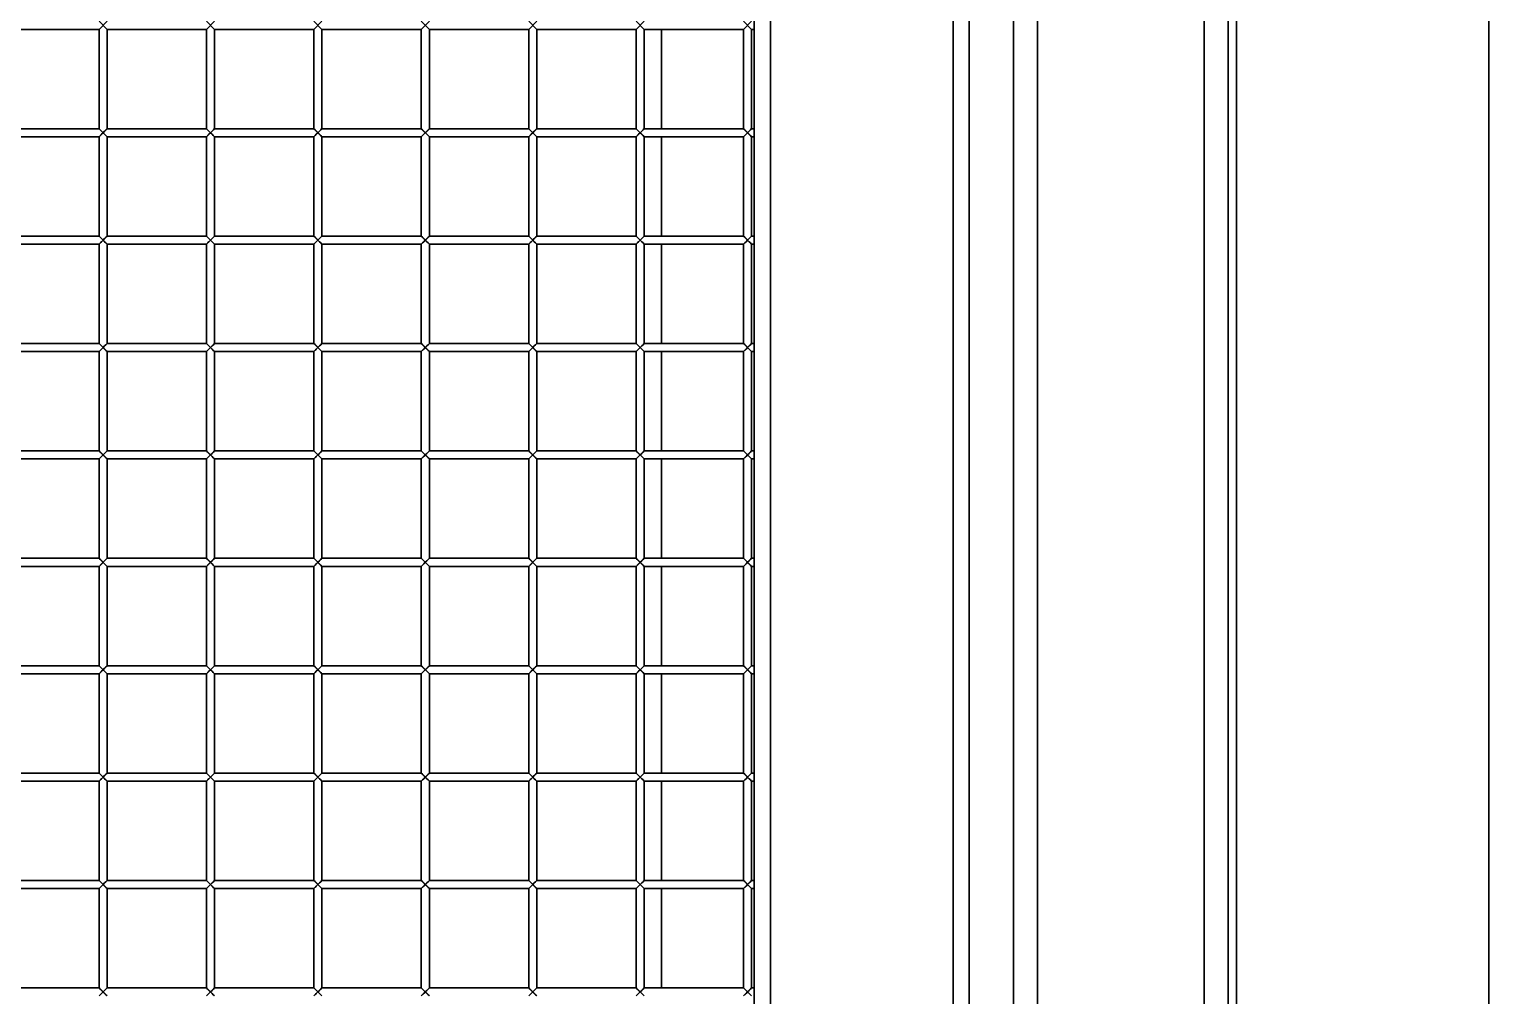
# Model space of a CAD drawing. Header units: millimetres. Extents: x 32496 to 166256, y 3504 to 23939.
# Drawn here: x 46168 to 46712, y 11324 to 11684 of the extents above; entities that cross this region are included whole.
import ezdxf

# ---------------------------------------------------------------- set-up
doc = ezdxf.new("R2010")
doc.units = ezdxf.units.MM
doc.layers.get('0').update_dxf_attribs({"lineweight": 35})

msp = doc.modelspace()

# ---------------------------------------------------------------- linework, layer by layer
at = {"linetype": 'Continuous'}
for p, q in [((46605.64, 10877.575), (46605.64, 13396.575)), ((46614.64, 13396.575), (46614.64, 10877.575)), ((46617.64, 13396.575), (46617.64, 10877.575)), ((46711.64, 13396.575), (46711.64, 10877.575)), ((46438.14, 11759.435), (46438.14, 11134.075)), ((46444.14, 11115.694), (46444.14, 11758.457)), ((46512.14, 11749.575), (46512.14, 11124.575)), ((46518.14, 11124.575), (46518.14, 11749.575)), ((46534.64, 11124.575), (46534.64, 11749.575)), ((46543.64, 11124.575), (46543.64, 11749.575)), ((46194.14, 11687.075), (46197.14, 11684.075)), ((46194.14, 11684.075), (46197.14, 11687.075)), ((46234.14, 11687.075), (46237.14, 11684.075)), ((46234.14, 11684.075), (46237.14, 11687.075)), ((46274.14, 11687.075), (46277.14, 11684.075)), ((46274.14, 11684.075), (46277.14, 11687.075)), ((46314.14, 11687.075), (46317.14, 11684.075)), ((46314.14, 11684.075), (46317.14, 11687.075)), ((46354.14, 11687.075), (46357.14, 11684.075)), ((46354.14, 11684.075), (46357.14, 11687.075)), ((46394.14, 11687.075), (46397.14, 11684.075)), ((46394.14, 11684.075), (46397.14, 11687.075)), ((46434.14, 11687.075), (46437.14, 11684.075)), ((46434.14, 11684.075), (46437.14, 11687.075)), ((46157.14, 11684.075), (46194.14, 11684.075)), ((46194.14, 11684.075), (46194.14, 11647.075)), ((46197.14, 11684.075), (46234.14, 11684.075)), ((46197.14, 11684.075), (46197.14, 11647.075)), ((46234.14, 11684.075), (46234.14, 11647.075)), ((46237.14, 11684.075), (46274.14, 11684.075)), ((46237.14, 11684.075), (46237.14, 11647.075)), ((46274.14, 11684.075), (46274.14, 11647.075)), ((46277.14, 11684.075), (46314.14, 11684.075)), ((46277.14, 11684.075), (46277.14, 11647.075)), ((46314.14, 11684.075), (46314.14, 11647.075)), ((46317.14, 11684.075), (46354.14, 11684.075)), ((46317.14, 11684.075), (46317.14, 11647.075)), ((46354.14, 11684.075), (46354.14, 11647.075)), ((46357.14, 11684.075), (46394.14, 11684.075)), ((46357.14, 11684.075), (46357.14, 11647.075)), ((46394.14, 11684.075), (46394.14, 11647.075)), ((46397.14, 11684.075), (46434.14, 11684.075)), ((46397.14, 11684.075), (46397.14, 11647.075)), ((46403.64, 11647.075), (46403.64, 11684.075)), ((46434.14, 11684.075), (46434.14, 11647.075)), ((46437.14, 11684.075), (46438.14, 11684.075)), ((46437.14, 11684.075), (46437.14, 11647.075)), ((46157.14, 11647.075), (46194.14, 11647.075)), ((46157.14, 11644.075), (46194.14, 11644.075)), ((46194.14, 11647.075), (46197.14, 11644.075)), ((46194.14, 11644.075), (46197.14, 11647.075)), ((46194.14, 11644.075), (46194.14, 11607.075)), ((46197.14, 11647.075), (46234.14, 11647.075)), ((46197.14, 11644.075), (46234.14, 11644.075)), ((46197.14, 11644.075), (46197.14, 11607.075)), ((46234.14, 11647.075), (46237.14, 11644.075)), ((46234.14, 11644.075), (46237.14, 11647.075)), ((46234.14, 11644.075), (46234.14, 11607.075)), ((46237.14, 11647.075), (46274.14, 11647.075)), ((46237.14, 11644.075), (46274.14, 11644.075)), ((46237.14, 11644.075), (46237.14, 11607.075)), ((46274.14, 11647.075), (46277.14, 11644.075)), ((46274.14, 11644.075), (46277.14, 11647.075)), ((46274.14, 11644.075), (46274.14, 11607.075)), ((46277.14, 11647.075), (46314.14, 11647.075)), ((46277.14, 11644.075), (46314.14, 11644.075)), ((46277.14, 11644.075), (46277.14, 11607.075)), ((46314.14, 11647.075), (46317.14, 11644.075)), ((46314.14, 11644.075), (46317.14, 11647.075)), ((46314.14, 11644.075), (46314.14, 11607.075)), ((46317.14, 11647.075), (46354.14, 11647.075)), ((46317.14, 11644.075), (46354.14, 11644.075)), ((46317.14, 11644.075), (46317.14, 11607.075)), ((46354.14, 11647.075), (46357.14, 11644.075)), ((46354.14, 11644.075), (46357.14, 11647.075)), ((46354.14, 11644.075), (46354.14, 11607.075)), ((46357.14, 11647.075), (46394.14, 11647.075)), ((46357.14, 11644.075), (46394.14, 11644.075)), ((46357.14, 11644.075), (46357.14, 11607.075)), ((46394.14, 11647.075), (46397.14, 11644.075)), ((46394.14, 11644.075), (46397.14, 11647.075)), ((46394.14, 11644.075), (46394.14, 11607.075)), ((46397.14, 11647.075), (46434.14, 11647.075)), ((46397.14, 11644.075), (46434.14, 11644.075)), ((46397.14, 11644.075), (46397.14, 11607.075)), ((46403.64, 11607.075), (46403.64, 11644.075)), ((46434.14, 11647.075), (46437.14, 11644.075)), ((46434.14, 11644.075), (46437.14, 11647.075)), ((46434.14, 11644.075), (46434.14, 11607.075)), ((46437.14, 11647.075), (46438.14, 11647.075)), ((46437.14, 11644.075), (46438.14, 11644.075)), ((46437.14, 11644.075), (46437.14, 11607.075)), ((46157.14, 11607.075), (46194.14, 11607.075)), ((46157.14, 11604.075), (46194.14, 11604.075)), ((46194.14, 11607.075), (46197.14, 11604.075)), ((46194.14, 11604.075), (46197.14, 11607.075)), ((46194.14, 11604.075), (46194.14, 11567.075)), ((46197.14, 11607.075), (46234.14, 11607.075)), ((46197.14, 11604.075), (46234.14, 11604.075)), ((46197.14, 11604.075), (46197.14, 11567.075)), ((46234.14, 11607.075), (46237.14, 11604.075)), ((46234.14, 11604.075), (46237.14, 11607.075)), ((46234.14, 11604.075), (46234.14, 11567.075)), ((46237.14, 11607.075), (46274.14, 11607.075)), ((46237.14, 11604.075), (46274.14, 11604.075)), ((46237.14, 11604.075), (46237.14, 11567.075)), ((46274.14, 11607.075), (46277.14, 11604.075)), ((46274.14, 11604.075), (46277.14, 11607.075)), ((46274.14, 11604.075), (46274.14, 11567.075)), ((46277.14, 11607.075), (46314.14, 11607.075)), ((46277.14, 11604.075), (46314.14, 11604.075)), ((46277.14, 11604.075), (46277.14, 11567.075)), ((46314.14, 11607.075), (46317.14, 11604.075)), ((46314.14, 11604.075), (46317.14, 11607.075)), ((46314.14, 11604.075), (46314.14, 11567.075)), ((46317.14, 11607.075), (46354.14, 11607.075)), ((46317.14, 11604.075), (46354.14, 11604.075)), ((46317.14, 11604.075), (46317.14, 11567.075)), ((46354.14, 11607.075), (46357.14, 11604.075)), ((46354.14, 11604.075), (46357.14, 11607.075)), ((46354.14, 11604.075), (46354.14, 11567.075)), ((46357.14, 11607.075), (46394.14, 11607.075)), ((46357.14, 11604.075), (46394.14, 11604.075)), ((46357.14, 11604.075), (46357.14, 11567.075)), ((46394.14, 11607.075), (46397.14, 11604.075)), ((46394.14, 11604.075), (46397.14, 11607.075)), ((46394.14, 11604.075), (46394.14, 11567.075)), ((46397.14, 11607.075), (46434.14, 11607.075)), ((46397.14, 11604.075), (46434.14, 11604.075)), ((46397.14, 11604.075), (46397.14, 11567.075)), ((46403.64, 11567.075), (46403.64, 11604.075)), ((46434.14, 11607.075), (46437.14, 11604.075)), ((46434.14, 11604.075), (46437.14, 11607.075)), ((46434.14, 11604.075), (46434.14, 11567.075)), ((46437.14, 11607.075), (46438.14, 11607.075)), ((46437.14, 11604.075), (46438.14, 11604.075)), ((46437.14, 11604.075), (46437.14, 11567.075)), ((46157.14, 11567.075), (46194.14, 11567.075)), ((46194.14, 11567.075), (46197.14, 11564.075)), ((46194.14, 11564.075), (46197.14, 11567.075)), ((46197.14, 11567.075), (46234.14, 11567.075)), ((46234.14, 11567.075), (46237.14, 11564.075)), ((46234.14, 11564.075), (46237.14, 11567.075)), ((46237.14, 11567.075), (46274.14, 11567.075)), ((46274.14, 11567.075), (46277.14, 11564.075)), ((46274.14, 11564.075), (46277.14, 11567.075)), ((46277.14, 11567.075), (46314.14, 11567.075)), ((46314.14, 11567.075), (46317.14, 11564.075)), ((46314.14, 11564.075), (46317.14, 11567.075)), ((46317.14, 11567.075), (46354.14, 11567.075)), ((46354.14, 11567.075), (46357.14, 11564.075)), ((46354.14, 11564.075), (46357.14, 11567.075)), ((46357.14, 11567.075), (46394.14, 11567.075)), ((46394.14, 11567.075), (46397.14, 11564.075)), ((46394.14, 11564.075), (46397.14, 11567.075)), ((46397.14, 11567.075), (46434.14, 11567.075)), ((46434.14, 11567.075), (46437.14, 11564.075)), ((46434.14, 11564.075), (46437.14, 11567.075)), ((46437.14, 11567.075), (46438.14, 11567.075)), ((46157.14, 11564.075), (46194.14, 11564.075)), ((46194.14, 11564.075), (46194.14, 11527.075)), ((46197.14, 11564.075), (46234.14, 11564.075)), ((46197.14, 11564.075), (46197.14, 11527.075)), ((46234.14, 11564.075), (46234.14, 11527.075)), ((46237.14, 11564.075), (46274.14, 11564.075)), ((46237.14, 11564.075), (46237.14, 11527.075)), ((46274.14, 11564.075), (46274.14, 11527.075)), ((46277.14, 11564.075), (46314.14, 11564.075)), ((46277.14, 11564.075), (46277.14, 11527.075)), ((46314.14, 11564.075), (46314.14, 11527.075)), ((46317.14, 11564.075), (46354.14, 11564.075)), ((46317.14, 11564.075), (46317.14, 11527.075)), ((46354.14, 11564.075), (46354.14, 11527.075)), ((46357.14, 11564.075), (46394.14, 11564.075)), ((46357.14, 11564.075), (46357.14, 11527.075)), ((46394.14, 11564.075), (46394.14, 11527.075)), ((46397.14, 11564.075), (46434.14, 11564.075)), ((46397.14, 11564.075), (46397.14, 11527.075)), ((46403.64, 11527.075), (46403.64, 11564.075)), ((46434.14, 11564.075), (46434.14, 11527.075)), ((46437.14, 11564.075), (46438.14, 11564.075)), ((46437.14, 11564.075), (46437.14, 11527.075)), ((46157.14, 11527.075), (46194.14, 11527.075)), ((46157.14, 11524.075), (46194.14, 11524.075)), ((46194.14, 11527.075), (46197.14, 11524.075)), ((46194.14, 11524.075), (46197.14, 11527.075)), ((46194.14, 11524.075), (46194.14, 11487.075)), ((46197.14, 11527.075), (46234.14, 11527.075)), ((46197.14, 11524.075), (46234.14, 11524.075)), ((46197.14, 11524.075), (46197.14, 11487.075)), ((46234.14, 11527.075), (46237.14, 11524.075)), ((46234.14, 11524.075), (46237.14, 11527.075)), ((46234.14, 11524.075), (46234.14, 11487.075)), ((46237.14, 11527.075), (46274.14, 11527.075)), ((46237.14, 11524.075), (46274.14, 11524.075)), ((46237.14, 11524.075), (46237.14, 11487.075)), ((46274.14, 11527.075), (46277.14, 11524.075)), ((46274.14, 11524.075), (46277.14, 11527.075)), ((46274.14, 11524.075), (46274.14, 11487.075)), ((46277.14, 11527.075), (46314.14, 11527.075)), ((46277.14, 11524.075), (46314.14, 11524.075)), ((46277.14, 11524.075), (46277.14, 11487.075)), ((46314.14, 11527.075), (46317.14, 11524.075)), ((46314.14, 11524.075), (46317.14, 11527.075)), ((46314.14, 11524.075), (46314.14, 11487.075)), ((46317.14, 11527.075), (46354.14, 11527.075)), ((46317.14, 11524.075), (46354.14, 11524.075)), ((46317.14, 11524.075), (46317.14, 11487.075)), ((46354.14, 11527.075), (46357.14, 11524.075)), ((46354.14, 11524.075), (46357.14, 11527.075)), ((46354.14, 11524.075), (46354.14, 11487.075)), ((46357.14, 11527.075), (46394.14, 11527.075)), ((46357.14, 11524.075), (46394.14, 11524.075)), ((46357.14, 11524.075), (46357.14, 11487.075)), ((46394.14, 11527.075), (46397.14, 11524.075)), ((46394.14, 11524.075), (46397.14, 11527.075)), ((46394.14, 11524.075), (46394.14, 11487.075)), ((46397.14, 11527.075), (46434.14, 11527.075)), ((46397.14, 11524.075), (46434.14, 11524.075)), ((46397.14, 11524.075), (46397.14, 11487.075)), ((46403.64, 11487.075), (46403.64, 11524.075)), ((46434.14, 11527.075), (46437.14, 11524.075)), ((46434.14, 11524.075), (46437.14, 11527.075)), ((46434.14, 11524.075), (46434.14, 11487.075)), ((46437.14, 11527.075), (46438.14, 11527.075)), ((46437.14, 11524.075), (46438.14, 11524.075)), ((46437.14, 11524.075), (46437.14, 11487.075)), ((46157.14, 11487.075), (46194.14, 11487.075)), ((46194.14, 11487.075), (46197.14, 11484.075)), ((46194.14, 11484.075), (46197.14, 11487.075)), ((46197.14, 11487.075), (46234.14, 11487.075)), ((46234.14, 11487.075), (46237.14, 11484.075)), ((46234.14, 11484.075), (46237.14, 11487.075)), ((46237.14, 11487.075), (46274.14, 11487.075)), ((46274.14, 11487.075), (46277.14, 11484.075)), ((46274.14, 11484.075), (46277.14, 11487.075)), ((46277.14, 11487.075), (46314.14, 11487.075)), ((46314.14, 11487.075), (46317.14, 11484.075)), ((46314.14, 11484.075), (46317.14, 11487.075)), ((46317.14, 11487.075), (46354.14, 11487.075)), ((46354.14, 11487.075), (46357.14, 11484.075)), ((46354.14, 11484.075), (46357.14, 11487.075)), ((46357.14, 11487.075), (46394.14, 11487.075)), ((46394.14, 11487.075), (46397.14, 11484.075)), ((46394.14, 11484.075), (46397.14, 11487.075)), ((46397.14, 11487.075), (46434.14, 11487.075)), ((46434.14, 11487.075), (46437.14, 11484.075)), ((46434.14, 11484.075), (46437.14, 11487.075)), ((46437.14, 11487.075), (46438.14, 11487.075)), ((46157.14, 11484.075), (46194.14, 11484.075)), ((46194.14, 11484.075), (46194.14, 11447.075)), ((46197.14, 11484.075), (46234.14, 11484.075)), ((46197.14, 11484.075), (46197.14, 11447.075)), ((46234.14, 11484.075), (46234.14, 11447.075)), ((46237.14, 11484.075), (46274.14, 11484.075)), ((46237.14, 11484.075), (46237.14, 11447.075)), ((46274.14, 11484.075), (46274.14, 11447.075)), ((46277.14, 11484.075), (46314.14, 11484.075)), ((46277.14, 11484.075), (46277.14, 11447.075)), ((46314.14, 11484.075), (46314.14, 11447.075)), ((46317.14, 11484.075), (46354.14, 11484.075)), ((46317.14, 11484.075), (46317.14, 11447.075)), ((46354.14, 11484.075), (46354.14, 11447.075)), ((46357.14, 11484.075), (46394.14, 11484.075)), ((46357.14, 11484.075), (46357.14, 11447.075)), ((46394.14, 11484.075), (46394.14, 11447.075)), ((46397.14, 11484.075), (46434.14, 11484.075)), ((46397.14, 11484.075), (46397.14, 11447.075)), ((46403.64, 11447.075), (46403.64, 11484.075)), ((46434.14, 11484.075), (46434.14, 11447.075)), ((46437.14, 11484.075), (46438.14, 11484.075)), ((46437.14, 11484.075), (46437.14, 11447.075)), ((46157.14, 11447.075), (46194.14, 11447.075)), ((46194.14, 11447.075), (46197.14, 11444.075)), ((46194.14, 11444.075), (46197.14, 11447.075)), ((46197.14, 11447.075), (46234.14, 11447.075)), ((46234.14, 11447.075), (46237.14, 11444.075)), ((46234.14, 11444.075), (46237.14, 11447.075)), ((46237.14, 11447.075), (46274.14, 11447.075)), ((46274.14, 11447.075), (46277.14, 11444.075)), ((46274.14, 11444.075), (46277.14, 11447.075)), ((46277.14, 11447.075), (46314.14, 11447.075)), ((46314.14, 11447.075), (46317.14, 11444.075)), ((46314.14, 11444.075), (46317.14, 11447.075)), ((46317.14, 11447.075), (46354.14, 11447.075)), ((46354.14, 11447.075), (46357.14, 11444.075)), ((46354.14, 11444.075), (46357.14, 11447.075)), ((46357.14, 11447.075), (46394.14, 11447.075)), ((46394.14, 11447.075), (46397.14, 11444.075)), ((46394.14, 11444.075), (46397.14, 11447.075)), ((46397.14, 11447.075), (46434.14, 11447.075)), ((46434.14, 11447.075), (46437.14, 11444.075)), ((46434.14, 11444.075), (46437.14, 11447.075)), ((46437.14, 11447.075), (46438.14, 11447.075)), ((46157.14, 11444.075), (46194.14, 11444.075)), ((46194.14, 11444.075), (46194.14, 11407.075)), ((46197.14, 11444.075), (46234.14, 11444.075)), ((46197.14, 11444.075), (46197.14, 11407.075)), ((46234.14, 11444.075), (46234.14, 11407.075)), ((46237.14, 11444.075), (46274.14, 11444.075)), ((46237.14, 11444.075), (46237.14, 11407.075)), ((46274.14, 11444.075), (46274.14, 11407.075)), ((46277.14, 11444.075), (46314.14, 11444.075)), ((46277.14, 11444.075), (46277.14, 11407.075)), ((46314.14, 11444.075), (46314.14, 11407.075)), ((46317.14, 11444.075), (46354.14, 11444.075)), ((46317.14, 11444.075), (46317.14, 11407.075)), ((46354.14, 11444.075), (46354.14, 11407.075)), ((46357.14, 11444.075), (46394.14, 11444.075)), ((46357.14, 11444.075), (46357.14, 11407.075)), ((46394.14, 11444.075), (46394.14, 11407.075)), ((46397.14, 11444.075), (46434.14, 11444.075)), ((46397.14, 11444.075), (46397.14, 11407.075)), ((46403.64, 11407.075), (46403.64, 11444.075)), ((46434.14, 11444.075), (46434.14, 11407.075)), ((46437.14, 11444.075), (46438.14, 11444.075)), ((46437.14, 11444.075), (46437.14, 11407.075)), ((46157.14, 11407.075), (46194.14, 11407.075)), ((46157.14, 11404.075), (46194.14, 11404.075)), ((46194.14, 11407.075), (46197.14, 11404.075)), ((46194.14, 11404.075), (46197.14, 11407.075)), ((46194.14, 11404.075), (46194.14, 11367.075)), ((46197.14, 11407.075), (46234.14, 11407.075)), ((46197.14, 11404.075), (46234.14, 11404.075)), ((46197.14, 11404.075), (46197.14, 11367.075)), ((46234.14, 11407.075), (46237.14, 11404.075)), ((46234.14, 11404.075), (46237.14, 11407.075)), ((46234.14, 11404.075), (46234.14, 11367.075)), ((46237.14, 11407.075), (46274.14, 11407.075)), ((46237.14, 11404.075), (46274.14, 11404.075)), ((46237.14, 11404.075), (46237.14, 11367.075)), ((46274.14, 11407.075), (46277.14, 11404.075)), ((46274.14, 11404.075), (46277.14, 11407.075)), ((46274.14, 11404.075), (46274.14, 11367.075)), ((46277.14, 11407.075), (46314.14, 11407.075)), ((46277.14, 11404.075), (46314.14, 11404.075)), ((46277.14, 11404.075), (46277.14, 11367.075)), ((46314.14, 11407.075), (46317.14, 11404.075)), ((46314.14, 11404.075), (46317.14, 11407.075)), ((46314.14, 11404.075), (46314.14, 11367.075)), ((46317.14, 11407.075), (46354.14, 11407.075)), ((46317.14, 11404.075), (46354.14, 11404.075)), ((46317.14, 11404.075), (46317.14, 11367.075)), ((46354.14, 11407.075), (46357.14, 11404.075)), ((46354.14, 11404.075), (46357.14, 11407.075)), ((46354.14, 11404.075), (46354.14, 11367.075)), ((46357.14, 11407.075), (46394.14, 11407.075)), ((46357.14, 11404.075), (46394.14, 11404.075)), ((46357.14, 11404.075), (46357.14, 11367.075)), ((46394.14, 11407.075), (46397.14, 11404.075)), ((46394.14, 11404.075), (46397.14, 11407.075)), ((46394.14, 11404.075), (46394.14, 11367.075)), ((46397.14, 11407.075), (46434.14, 11407.075)), ((46397.14, 11404.075), (46434.14, 11404.075)), ((46397.14, 11404.075), (46397.14, 11367.075)), ((46403.64, 11367.075), (46403.64, 11404.075)), ((46434.14, 11407.075), (46437.14, 11404.075)), ((46434.14, 11404.075), (46437.14, 11407.075)), ((46434.14, 11404.075), (46434.14, 11367.075)), ((46437.14, 11407.075), (46438.14, 11407.075)), ((46437.14, 11404.075), (46438.14, 11404.075)), ((46437.14, 11404.075), (46437.14, 11367.075)), ((46157.14, 11367.075), (46194.14, 11367.075)), ((46194.14, 11367.075), (46197.14, 11364.075)), ((46194.14, 11364.075), (46197.14, 11367.075)), ((46197.14, 11367.075), (46234.14, 11367.075)), ((46234.14, 11367.075), (46237.14, 11364.075)), ((46234.14, 11364.075), (46237.14, 11367.075)), ((46237.14, 11367.075), (46274.14, 11367.075)), ((46274.14, 11367.075), (46277.14, 11364.075)), ((46274.14, 11364.075), (46277.14, 11367.075)), ((46277.14, 11367.075), (46314.14, 11367.075)), ((46314.14, 11367.075), (46317.14, 11364.075)), ((46314.14, 11364.075), (46317.14, 11367.075)), ((46317.14, 11367.075), (46354.14, 11367.075)), ((46354.14, 11367.075), (46357.14, 11364.075)), ((46354.14, 11364.075), (46357.14, 11367.075)), ((46357.14, 11367.075), (46394.14, 11367.075)), ((46394.14, 11367.075), (46397.14, 11364.075)), ((46394.14, 11364.075), (46397.14, 11367.075)), ((46397.14, 11367.075), (46434.14, 11367.075)), ((46434.14, 11367.075), (46437.14, 11364.075)), ((46434.14, 11364.075), (46437.14, 11367.075)), ((46437.14, 11367.075), (46438.14, 11367.075)), ((46157.14, 11364.075), (46194.14, 11364.075)), ((46194.14, 11364.075), (46194.14, 11327.075)), ((46197.14, 11364.075), (46234.14, 11364.075)), ((46197.14, 11364.075), (46197.14, 11327.075)), ((46234.14, 11364.075), (46234.14, 11327.075)), ((46237.14, 11364.075), (46274.14, 11364.075)), ((46237.14, 11364.075), (46237.14, 11327.075)), ((46274.14, 11364.075), (46274.14, 11327.075)), ((46277.14, 11364.075), (46314.14, 11364.075)), ((46277.14, 11364.075), (46277.14, 11327.075)), ((46314.14, 11364.075), (46314.14, 11327.075)), ((46317.14, 11364.075), (46354.14, 11364.075)), ((46317.14, 11364.075), (46317.14, 11327.075)), ((46354.14, 11364.075), (46354.14, 11327.075)), ((46357.14, 11364.075), (46394.14, 11364.075)), ((46357.14, 11364.075), (46357.14, 11327.075)), ((46394.14, 11364.075), (46394.14, 11327.075)), ((46397.14, 11364.075), (46434.14, 11364.075)), ((46397.14, 11364.075), (46397.14, 11327.075)), ((46403.64, 11327.075), (46403.64, 11364.075)), ((46434.14, 11364.075), (46434.14, 11327.075)), ((46437.14, 11364.075), (46438.14, 11364.075)), ((46437.14, 11364.075), (46437.14, 11327.075)), ((46157.14, 11327.075), (46194.14, 11327.075)), ((46194.14, 11327.075), (46197.14, 11324.075)), ((46194.14, 11324.075), (46197.14, 11327.075)), ((46197.14, 11327.075), (46234.14, 11327.075)), ((46234.14, 11327.075), (46237.14, 11324.075)), ((46234.14, 11324.075), (46237.14, 11327.075)), ((46237.14, 11327.075), (46274.14, 11327.075)), ((46274.14, 11327.075), (46277.14, 11324.075)), ((46274.14, 11324.075), (46277.14, 11327.075)), ((46277.14, 11327.075), (46314.14, 11327.075)), ((46314.14, 11327.075), (46317.14, 11324.075)), ((46314.14, 11324.075), (46317.14, 11327.075)), ((46317.14, 11327.075), (46354.14, 11327.075)), ((46354.14, 11327.075), (46357.14, 11324.075)), ((46354.14, 11324.075), (46357.14, 11327.075)), ((46357.14, 11327.075), (46394.14, 11327.075)), ((46394.14, 11327.075), (46397.14, 11324.075)), ((46394.14, 11324.075), (46397.14, 11327.075)), ((46397.14, 11327.075), (46434.14, 11327.075)), ((46434.14, 11327.075), (46437.14, 11324.075)), ((46434.14, 11324.075), (46437.14, 11327.075)), ((46437.14, 11327.075), (46438.14, 11327.075))]:
    msp.add_line(p, q, dxfattribs=at)
for points in [[(46194.14, 11647.075), (46194.57, 11646.645), (46195.06, 11646.155), (46196.229, 11644.986)], [(46195.64, 11645.575), (46195.049, 11644.985), (46194.579, 11644.515)], [(46195.64, 11645.575), (46196.227, 11646.162), (46196.702, 11646.638), (46197.025, 11646.961)], [(46197.024, 11644.192), (46196.701, 11644.514), (46196.229, 11644.986)], [(46234.14, 11647.075), (46234.57, 11646.645), (46235.06, 11646.155), (46236.229, 11644.986)], [(46235.64, 11645.575), (46235.049, 11644.985), (46234.579, 11644.515)], [(46235.64, 11645.575), (46236.227, 11646.162), (46236.702, 11646.638), (46237.025, 11646.961)], [(46237.024, 11644.192), (46236.701, 11644.514), (46236.229, 11644.986)], [(46274.14, 11647.075), (46274.57, 11646.645), (46275.06, 11646.155), (46276.229, 11644.986)], [(46275.64, 11645.575), (46275.049, 11644.985), (46274.579, 11644.515)], [(46275.64, 11645.575), (46276.227, 11646.162), (46276.702, 11646.638), (46277.025, 11646.961)], [(46277.024, 11644.192), (46276.701, 11644.514), (46276.229, 11644.986)], [(46314.14, 11647.075), (46314.57, 11646.645), (46315.06, 11646.155), (46316.229, 11644.986)], [(46315.64, 11645.575), (46315.049, 11644.985), (46314.579, 11644.515)], [(46315.64, 11645.575), (46316.227, 11646.162), (46316.702, 11646.638), (46317.025, 11646.961)], [(46317.024, 11644.192), (46316.701, 11644.514), (46316.229, 11644.986)], [(46354.14, 11647.075), (46354.57, 11646.645), (46355.06, 11646.155), (46356.229, 11644.986)], [(46355.64, 11645.575), (46355.049, 11644.985), (46354.579, 11644.515)], [(46355.64, 11645.575), (46356.227, 11646.162), (46356.702, 11646.638), (46357.025, 11646.961)], [(46357.024, 11644.192), (46356.701, 11644.514), (46356.229, 11644.986)], [(46394.14, 11647.075), (46394.57, 11646.645), (46395.06, 11646.155), (46396.229, 11644.986)], [(46395.64, 11645.575), (46395.049, 11644.985), (46394.579, 11644.515)], [(46395.64, 11645.575), (46396.227, 11646.162), (46396.702, 11646.638), (46397.025, 11646.961)], [(46397.024, 11644.192), (46396.701, 11644.514), (46396.229, 11644.986)], [(46434.14, 11647.075), (46434.57, 11646.645), (46435.06, 11646.155), (46436.229, 11644.986)], [(46435.64, 11645.575), (46435.049, 11644.985), (46434.579, 11644.515)], [(46435.64, 11645.575), (46436.227, 11646.162), (46436.702, 11646.638), (46437.025, 11646.961)], [(46437.024, 11644.192), (46436.701, 11644.514), (46436.229, 11644.986)], [(46194.14, 11607.075), (46194.57, 11606.645), (46195.06, 11606.155), (46196.229, 11604.986)], [(46195.64, 11605.575), (46195.049, 11604.985), (46194.579, 11604.515)], [(46195.64, 11605.575), (46196.227, 11606.162), (46196.702, 11606.638), (46197.025, 11606.961)], [(46197.024, 11604.192), (46196.701, 11604.514), (46196.229, 11604.986)], [(46234.14, 11607.075), (46234.57, 11606.645), (46235.06, 11606.155), (46236.229, 11604.986)], [(46235.64, 11605.575), (46235.049, 11604.985), (46234.579, 11604.515)], [(46235.64, 11605.575), (46236.227, 11606.162), (46236.702, 11606.638), (46237.025, 11606.961)], [(46237.024, 11604.192), (46236.701, 11604.514), (46236.229, 11604.986)], [(46274.14, 11607.075), (46274.57, 11606.645), (46275.06, 11606.155), (46276.229, 11604.986)], [(46275.64, 11605.575), (46275.049, 11604.985), (46274.579, 11604.515)], [(46275.64, 11605.575), (46276.227, 11606.162), (46276.702, 11606.638), (46277.025, 11606.961)], [(46277.024, 11604.192), (46276.701, 11604.514), (46276.229, 11604.986)], [(46314.14, 11607.075), (46314.57, 11606.645), (46315.06, 11606.155), (46316.229, 11604.986)], [(46315.64, 11605.575), (46315.049, 11604.985), (46314.579, 11604.515)], [(46315.64, 11605.575), (46316.227, 11606.162), (46316.702, 11606.638), (46317.025, 11606.961)], [(46317.024, 11604.192), (46316.701, 11604.514), (46316.229, 11604.986)], [(46354.14, 11607.075), (46354.57, 11606.645), (46355.06, 11606.155), (46356.229, 11604.986)], [(46355.64, 11605.575), (46355.049, 11604.985), (46354.579, 11604.515)], [(46355.64, 11605.575), (46356.227, 11606.162), (46356.702, 11606.638), (46357.025, 11606.961)], [(46357.024, 11604.192), (46356.701, 11604.514), (46356.229, 11604.986)], [(46394.14, 11607.075), (46394.57, 11606.645), (46395.06, 11606.155), (46396.229, 11604.986)], [(46395.64, 11605.575), (46395.049, 11604.985), (46394.579, 11604.515)], [(46395.64, 11605.575), (46396.227, 11606.162), (46396.702, 11606.638), (46397.025, 11606.961)], [(46397.024, 11604.192), (46396.701, 11604.514), (46396.229, 11604.986)], [(46434.14, 11607.075), (46434.57, 11606.645), (46435.06, 11606.155), (46436.229, 11604.986)], [(46435.64, 11605.575), (46435.049, 11604.985), (46434.579, 11604.515)], [(46435.64, 11605.575), (46436.227, 11606.162), (46436.702, 11606.638), (46437.025, 11606.961)], [(46437.024, 11604.192), (46436.701, 11604.514), (46436.229, 11604.986)], [(46194.14, 11567.075), (46194.57, 11566.645), (46195.06, 11566.155), (46196.229, 11564.986)], [(46195.64, 11565.575), (46196.227, 11566.162), (46196.702, 11566.638), (46197.025, 11566.961)], [(46234.14, 11567.075), (46234.57, 11566.645), (46235.06, 11566.155), (46236.229, 11564.986)], [(46235.64, 11565.575), (46236.227, 11566.162), (46236.702, 11566.638), (46237.025, 11566.961)], [(46274.14, 11567.075), (46274.57, 11566.645), (46275.06, 11566.155), (46276.229, 11564.986)], [(46275.64, 11565.575), (46276.227, 11566.162), (46276.702, 11566.638), (46277.025, 11566.961)], [(46314.14, 11567.075), (46314.57, 11566.645), (46315.06, 11566.155), (46316.229, 11564.986)], [(46315.64, 11565.575), (46316.227, 11566.162), (46316.702, 11566.638), (46317.025, 11566.961)], [(46354.14, 11567.075), (46354.57, 11566.645), (46355.06, 11566.155), (46356.229, 11564.986)], [(46355.64, 11565.575), (46356.227, 11566.162), (46356.702, 11566.638), (46357.025, 11566.961)], [(46394.14, 11567.075), (46394.57, 11566.645), (46395.06, 11566.155), (46396.229, 11564.986)], [(46395.64, 11565.575), (46396.227, 11566.162), (46396.702, 11566.638), (46397.025, 11566.961)], [(46434.14, 11567.075), (46434.57, 11566.645), (46435.06, 11566.155), (46436.229, 11564.986)], [(46435.64, 11565.575), (46436.227, 11566.162), (46436.702, 11566.638), (46437.025, 11566.961)], [(46195.64, 11565.575), (46195.049, 11564.985), (46194.579, 11564.515)], [(46197.024, 11564.192), (46196.701, 11564.514), (46196.229, 11564.986)], [(46235.64, 11565.575), (46235.049, 11564.985), (46234.579, 11564.515)], [(46237.024, 11564.192), (46236.701, 11564.514), (46236.229, 11564.986)], [(46275.64, 11565.575), (46275.049, 11564.985), (46274.579, 11564.515)], [(46277.024, 11564.192), (46276.701, 11564.514), (46276.229, 11564.986)], [(46315.64, 11565.575), (46315.049, 11564.985), (46314.579, 11564.515)], [(46317.024, 11564.192), (46316.701, 11564.514), (46316.229, 11564.986)], [(46355.64, 11565.575), (46355.049, 11564.985), (46354.579, 11564.515)], [(46357.024, 11564.192), (46356.701, 11564.514), (46356.229, 11564.986)], [(46395.64, 11565.575), (46395.049, 11564.985), (46394.579, 11564.515)], [(46397.024, 11564.192), (46396.701, 11564.514), (46396.229, 11564.986)], [(46435.64, 11565.575), (46435.049, 11564.985), (46434.579, 11564.515)], [(46437.024, 11564.192), (46436.701, 11564.514), (46436.229, 11564.986)], [(46194.14, 11527.075), (46194.57, 11526.645), (46195.06, 11526.155), (46196.229, 11524.986)], [(46195.64, 11525.575), (46195.049, 11524.985), (46194.579, 11524.515)], [(46195.64, 11525.575), (46196.227, 11526.162), (46196.702, 11526.638), (46197.025, 11526.961)], [(46197.024, 11524.192), (46196.701, 11524.514), (46196.229, 11524.986)], [(46234.14, 11527.075), (46234.57, 11526.645), (46235.06, 11526.155), (46236.229, 11524.986)], [(46235.64, 11525.575), (46235.049, 11524.985), (46234.579, 11524.515)], [(46235.64, 11525.575), (46236.227, 11526.162), (46236.702, 11526.638), (46237.025, 11526.961)], [(46237.024, 11524.192), (46236.701, 11524.514), (46236.229, 11524.986)], [(46274.14, 11527.075), (46274.57, 11526.645), (46275.06, 11526.155), (46276.229, 11524.986)], [(46275.64, 11525.575), (46275.049, 11524.985), (46274.579, 11524.515)], [(46275.64, 11525.575), (46276.227, 11526.162), (46276.702, 11526.638), (46277.025, 11526.961)], [(46277.024, 11524.192), (46276.701, 11524.514), (46276.229, 11524.986)], [(46314.14, 11527.075), (46314.57, 11526.645), (46315.06, 11526.155), (46316.229, 11524.986)], [(46315.64, 11525.575), (46315.049, 11524.985), (46314.579, 11524.515)], [(46315.64, 11525.575), (46316.227, 11526.162), (46316.702, 11526.638), (46317.025, 11526.961)], [(46317.024, 11524.192), (46316.701, 11524.514), (46316.229, 11524.986)], [(46354.14, 11527.075), (46354.57, 11526.645), (46355.06, 11526.155), (46356.229, 11524.986)], [(46355.64, 11525.575), (46355.049, 11524.985), (46354.579, 11524.515)], [(46355.64, 11525.575), (46356.227, 11526.162), (46356.702, 11526.638), (46357.025, 11526.961)], [(46357.024, 11524.192), (46356.701, 11524.514), (46356.229, 11524.986)], [(46394.14, 11527.075), (46394.57, 11526.645), (46395.06, 11526.155), (46396.229, 11524.986)], [(46395.64, 11525.575), (46395.049, 11524.985), (46394.579, 11524.515)], [(46395.64, 11525.575), (46396.227, 11526.162), (46396.702, 11526.638), (46397.025, 11526.961)], [(46397.024, 11524.192), (46396.701, 11524.514), (46396.229, 11524.986)], [(46434.14, 11527.075), (46434.57, 11526.645), (46435.06, 11526.155), (46436.229, 11524.986)], [(46435.64, 11525.575), (46435.049, 11524.985), (46434.579, 11524.515)], [(46435.64, 11525.575), (46436.227, 11526.162), (46436.702, 11526.638), (46437.025, 11526.961)], [(46437.024, 11524.192), (46436.701, 11524.514), (46436.229, 11524.986)], [(46194.14, 11487.075), (46194.57, 11486.645), (46195.06, 11486.155), (46196.229, 11484.986)], [(46195.64, 11485.575), (46195.049, 11484.985), (46194.579, 11484.515)], [(46195.64, 11485.575), (46196.227, 11486.162), (46196.702, 11486.638), (46197.025, 11486.961)], [(46197.024, 11484.192), (46196.701, 11484.514), (46196.229, 11484.986)], [(46234.14, 11487.075), (46234.57, 11486.645), (46235.06, 11486.155), (46236.229, 11484.986)], [(46235.64, 11485.575), (46235.049, 11484.985), (46234.579, 11484.515)], [(46235.64, 11485.575), (46236.227, 11486.162), (46236.702, 11486.638), (46237.025, 11486.961)], [(46237.024, 11484.192), (46236.701, 11484.514), (46236.229, 11484.986)], [(46274.14, 11487.075), (46274.57, 11486.645), (46275.06, 11486.155), (46276.229, 11484.986)], [(46275.64, 11485.575), (46275.049, 11484.985), (46274.579, 11484.515)], [(46275.64, 11485.575), (46276.227, 11486.162), (46276.702, 11486.638), (46277.025, 11486.961)], [(46277.024, 11484.192), (46276.701, 11484.514), (46276.229, 11484.986)], [(46314.14, 11487.075), (46314.57, 11486.645), (46315.06, 11486.155), (46316.229, 11484.986)], [(46315.64, 11485.575), (46315.049, 11484.985), (46314.579, 11484.515)], [(46315.64, 11485.575), (46316.227, 11486.162), (46316.702, 11486.638), (46317.025, 11486.961)], [(46317.024, 11484.192), (46316.701, 11484.514), (46316.229, 11484.986)], [(46354.14, 11487.075), (46354.57, 11486.645), (46355.06, 11486.155), (46356.229, 11484.986)], [(46355.64, 11485.575), (46355.049, 11484.985), (46354.579, 11484.515)], [(46355.64, 11485.575), (46356.227, 11486.162), (46356.702, 11486.638), (46357.025, 11486.961)], [(46357.024, 11484.192), (46356.701, 11484.514), (46356.229, 11484.986)], [(46394.14, 11487.075), (46394.57, 11486.645), (46395.06, 11486.155), (46396.229, 11484.986)], [(46395.64, 11485.575), (46395.049, 11484.985), (46394.579, 11484.515)], [(46395.64, 11485.575), (46396.227, 11486.162), (46396.702, 11486.638), (46397.025, 11486.961)], [(46397.024, 11484.192), (46396.701, 11484.514), (46396.229, 11484.986)], [(46434.14, 11487.075), (46434.57, 11486.645), (46435.06, 11486.155), (46436.229, 11484.986)], [(46435.64, 11485.575), (46435.049, 11484.985), (46434.579, 11484.515)], [(46435.64, 11485.575), (46436.227, 11486.162), (46436.702, 11486.638), (46437.025, 11486.961)], [(46437.024, 11484.192), (46436.701, 11484.514), (46436.229, 11484.986)], [(46194.14, 11447.075), (46194.57, 11446.645), (46195.06, 11446.155), (46196.229, 11444.986)], [(46195.64, 11445.575), (46196.227, 11446.162), (46196.702, 11446.638), (46197.025, 11446.961)], [(46234.14, 11447.075), (46234.57, 11446.645), (46235.06, 11446.155), (46236.229, 11444.986)], [(46235.64, 11445.575), (46236.227, 11446.162), (46236.702, 11446.638), (46237.025, 11446.961)], [(46274.14, 11447.075), (46274.57, 11446.645), (46275.06, 11446.155), (46276.229, 11444.986)], [(46275.64, 11445.575), (46276.227, 11446.162), (46276.702, 11446.638), (46277.025, 11446.961)], [(46314.14, 11447.075), (46314.57, 11446.645), (46315.06, 11446.155), (46316.229, 11444.986)], [(46315.64, 11445.575), (46316.227, 11446.162), (46316.702, 11446.638), (46317.025, 11446.961)], [(46354.14, 11447.075), (46354.57, 11446.645), (46355.06, 11446.155), (46356.229, 11444.986)], [(46355.64, 11445.575), (46356.227, 11446.162), (46356.702, 11446.638), (46357.025, 11446.961)], [(46394.14, 11447.075), (46394.57, 11446.645), (46395.06, 11446.155), (46396.229, 11444.986)], [(46395.64, 11445.575), (46396.227, 11446.162), (46396.702, 11446.638), (46397.025, 11446.961)], [(46434.14, 11447.075), (46434.57, 11446.645), (46435.06, 11446.155), (46436.229, 11444.986)], [(46435.64, 11445.575), (46436.227, 11446.162), (46436.702, 11446.638), (46437.025, 11446.961)], [(46195.64, 11445.575), (46195.049, 11444.985), (46194.579, 11444.515)], [(46197.024, 11444.192), (46196.701, 11444.514), (46196.229, 11444.986)], [(46235.64, 11445.575), (46235.049, 11444.985), (46234.579, 11444.515)], [(46237.024, 11444.192), (46236.701, 11444.514), (46236.229, 11444.986)], [(46275.64, 11445.575), (46275.049, 11444.985), (46274.579, 11444.515)], [(46277.024, 11444.192), (46276.701, 11444.514), (46276.229, 11444.986)], [(46315.64, 11445.575), (46315.049, 11444.985), (46314.579, 11444.515)], [(46317.024, 11444.192), (46316.701, 11444.514), (46316.229, 11444.986)], [(46355.64, 11445.575), (46355.049, 11444.985), (46354.579, 11444.515)], [(46357.024, 11444.192), (46356.701, 11444.514), (46356.229, 11444.986)], [(46395.64, 11445.575), (46395.049, 11444.985), (46394.579, 11444.515)], [(46397.024, 11444.192), (46396.701, 11444.514), (46396.229, 11444.986)], [(46435.64, 11445.575), (46435.049, 11444.985), (46434.579, 11444.515)], [(46437.024, 11444.192), (46436.701, 11444.514), (46436.229, 11444.986)], [(46194.14, 11407.075), (46194.57, 11406.645), (46195.06, 11406.155), (46196.229, 11404.986)], [(46195.64, 11405.575), (46195.049, 11404.985), (46194.579, 11404.515)], [(46195.64, 11405.575), (46196.227, 11406.162), (46196.702, 11406.638), (46197.025, 11406.961)], [(46197.024, 11404.192), (46196.701, 11404.514), (46196.229, 11404.986)], [(46234.14, 11407.075), (46234.57, 11406.645), (46235.06, 11406.155), (46236.229, 11404.986)], [(46235.64, 11405.575), (46235.049, 11404.985), (46234.579, 11404.515)], [(46235.64, 11405.575), (46236.227, 11406.162), (46236.702, 11406.638), (46237.025, 11406.961)], [(46237.024, 11404.192), (46236.701, 11404.514), (46236.229, 11404.986)], [(46274.14, 11407.075), (46274.57, 11406.645), (46275.06, 11406.155), (46276.229, 11404.986)], [(46275.64, 11405.575), (46275.049, 11404.985), (46274.579, 11404.515)], [(46275.64, 11405.575), (46276.227, 11406.162), (46276.702, 11406.638), (46277.025, 11406.961)], [(46277.024, 11404.192), (46276.701, 11404.514), (46276.229, 11404.986)], [(46314.14, 11407.075), (46314.57, 11406.645), (46315.06, 11406.155), (46316.229, 11404.986)], [(46315.64, 11405.575), (46315.049, 11404.985), (46314.579, 11404.515)], [(46315.64, 11405.575), (46316.227, 11406.162), (46316.702, 11406.638), (46317.025, 11406.961)], [(46317.024, 11404.192), (46316.701, 11404.514), (46316.229, 11404.986)], [(46354.14, 11407.075), (46354.57, 11406.645), (46355.06, 11406.155), (46356.229, 11404.986)], [(46355.64, 11405.575), (46355.049, 11404.985), (46354.579, 11404.515)], [(46355.64, 11405.575), (46356.227, 11406.162), (46356.702, 11406.638), (46357.025, 11406.961)], [(46357.024, 11404.192), (46356.701, 11404.514), (46356.229, 11404.986)], [(46394.14, 11407.075), (46394.57, 11406.645), (46395.06, 11406.155), (46396.229, 11404.986)], [(46395.64, 11405.575), (46395.049, 11404.985), (46394.579, 11404.515)], [(46395.64, 11405.575), (46396.227, 11406.162), (46396.702, 11406.638), (46397.025, 11406.961)], [(46397.024, 11404.192), (46396.701, 11404.514), (46396.229, 11404.986)], [(46434.14, 11407.075), (46434.57, 11406.645), (46435.06, 11406.155), (46436.229, 11404.986)], [(46435.64, 11405.575), (46435.049, 11404.985), (46434.579, 11404.515)], [(46435.64, 11405.575), (46436.227, 11406.162), (46436.702, 11406.638), (46437.025, 11406.961)], [(46437.024, 11404.192), (46436.701, 11404.514), (46436.229, 11404.986)], [(46194.14, 11367.075), (46194.57, 11366.645), (46195.06, 11366.155), (46196.229, 11364.986)], [(46195.64, 11365.575), (46195.049, 11364.985), (46194.579, 11364.515)], [(46195.64, 11365.575), (46196.227, 11366.162), (46196.702, 11366.638), (46197.025, 11366.961)], [(46197.024, 11364.192), (46196.701, 11364.514), (46196.229, 11364.986)], [(46234.14, 11367.075), (46234.57, 11366.645), (46235.06, 11366.155), (46236.229, 11364.986)], [(46235.64, 11365.575), (46235.049, 11364.985), (46234.579, 11364.515)], [(46235.64, 11365.575), (46236.227, 11366.162), (46236.702, 11366.638), (46237.025, 11366.961)], [(46237.024, 11364.192), (46236.701, 11364.514), (46236.229, 11364.986)], [(46274.14, 11367.075), (46274.57, 11366.645), (46275.06, 11366.155), (46276.229, 11364.986)], [(46275.64, 11365.575), (46275.049, 11364.985), (46274.579, 11364.515)], [(46275.64, 11365.575), (46276.227, 11366.162), (46276.702, 11366.638), (46277.025, 11366.961)], [(46277.024, 11364.192), (46276.701, 11364.514), (46276.229, 11364.986)], [(46314.14, 11367.075), (46314.57, 11366.645), (46315.06, 11366.155), (46316.229, 11364.986)], [(46315.64, 11365.575), (46315.049, 11364.985), (46314.579, 11364.515)], [(46315.64, 11365.575), (46316.227, 11366.162), (46316.702, 11366.638), (46317.025, 11366.961)], [(46317.024, 11364.192), (46316.701, 11364.514), (46316.229, 11364.986)], [(46354.14, 11367.075), (46354.57, 11366.645), (46355.06, 11366.155), (46356.229, 11364.986)], [(46355.64, 11365.575), (46355.049, 11364.985), (46354.579, 11364.515)], [(46355.64, 11365.575), (46356.227, 11366.162), (46356.702, 11366.638), (46357.025, 11366.961)], [(46357.024, 11364.192), (46356.701, 11364.514), (46356.229, 11364.986)], [(46394.14, 11367.075), (46394.57, 11366.645), (46395.06, 11366.155), (46396.229, 11364.986)], [(46395.64, 11365.575), (46395.049, 11364.985), (46394.579, 11364.515)], [(46395.64, 11365.575), (46396.227, 11366.162), (46396.702, 11366.638), (46397.025, 11366.961)], [(46397.024, 11364.192), (46396.701, 11364.514), (46396.229, 11364.986)], [(46434.14, 11367.075), (46434.57, 11366.645), (46435.06, 11366.155), (46436.229, 11364.986)], [(46435.64, 11365.575), (46435.049, 11364.985), (46434.579, 11364.515)], [(46435.64, 11365.575), (46436.227, 11366.162), (46436.702, 11366.638), (46437.025, 11366.961)], [(46437.024, 11364.192), (46436.701, 11364.514), (46436.229, 11364.986)], [(46194.14, 11327.075), (46194.57, 11326.645), (46195.06, 11326.155), (46196.229, 11324.986)], [(46195.64, 11325.575), (46196.227, 11326.162), (46196.702, 11326.638), (46197.025, 11326.961)], [(46234.14, 11327.075), (46234.57, 11326.645), (46235.06, 11326.155), (46236.229, 11324.986)], [(46235.64, 11325.575), (46236.227, 11326.162), (46236.702, 11326.638), (46237.025, 11326.961)], [(46274.14, 11327.075), (46274.57, 11326.645), (46275.06, 11326.155), (46276.229, 11324.986)], [(46275.64, 11325.575), (46276.227, 11326.162), (46276.702, 11326.638), (46277.025, 11326.961)], [(46314.14, 11327.075), (46314.57, 11326.645), (46315.06, 11326.155), (46316.229, 11324.986)], [(46315.64, 11325.575), (46316.227, 11326.162), (46316.702, 11326.638), (46317.025, 11326.961)], [(46354.14, 11327.075), (46354.57, 11326.645), (46355.06, 11326.155), (46356.229, 11324.986)], [(46355.64, 11325.575), (46356.227, 11326.162), (46356.702, 11326.638), (46357.025, 11326.961)], [(46394.14, 11327.075), (46394.57, 11326.645), (46395.06, 11326.155), (46396.229, 11324.986)], [(46395.64, 11325.575), (46396.227, 11326.162), (46396.702, 11326.638), (46397.025, 11326.961)], [(46434.14, 11327.075), (46434.57, 11326.645), (46435.06, 11326.155), (46436.229, 11324.986)], [(46435.64, 11325.575), (46436.227, 11326.162), (46436.702, 11326.638), (46437.025, 11326.961)], [(46195.64, 11325.575), (46195.049, 11324.985), (46194.579, 11324.515)], [(46197.024, 11324.192), (46196.701, 11324.514), (46196.229, 11324.986)], [(46235.64, 11325.575), (46235.049, 11324.985), (46234.579, 11324.515)], [(46237.024, 11324.192), (46236.701, 11324.514), (46236.229, 11324.986)], [(46275.64, 11325.575), (46275.049, 11324.985), (46274.579, 11324.515)], [(46277.024, 11324.192), (46276.701, 11324.514), (46276.229, 11324.986)], [(46315.64, 11325.575), (46315.049, 11324.985), (46314.579, 11324.515)], [(46317.024, 11324.192), (46316.701, 11324.514), (46316.229, 11324.986)], [(46355.64, 11325.575), (46355.049, 11324.985), (46354.579, 11324.515)], [(46357.024, 11324.192), (46356.701, 11324.514), (46356.229, 11324.986)], [(46395.64, 11325.575), (46395.049, 11324.985), (46394.579, 11324.515)], [(46397.024, 11324.192), (46396.701, 11324.514), (46396.229, 11324.986)], [(46435.64, 11325.575), (46435.049, 11324.985), (46434.579, 11324.515)], [(46437.024, 11324.192), (46436.701, 11324.514), (46436.229, 11324.986)]]:
    msp.add_lwpolyline(points, dxfattribs=at)

doc.saveas('drawing.dxf')
